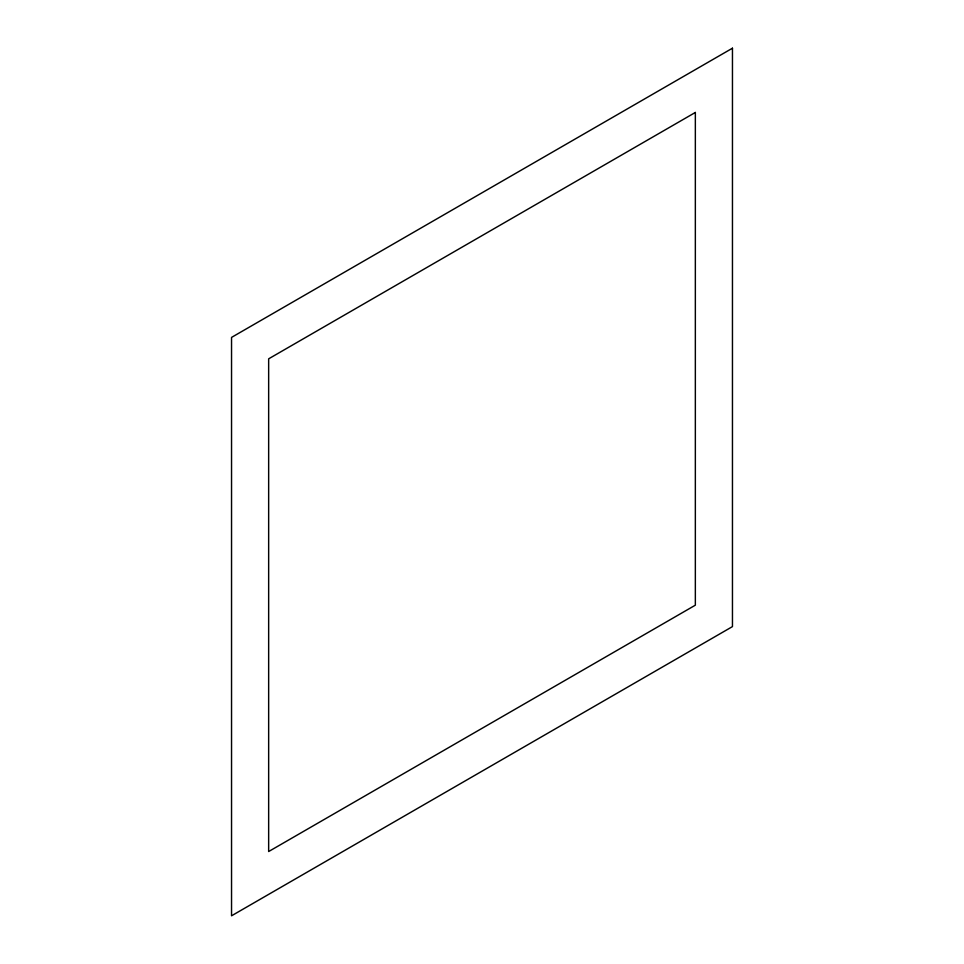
<?xml version="1.0" encoding="UTF-8"?>
<svg xmlns="http://www.w3.org/2000/svg" width="964" height="964" viewBox="0 0 964 964"><rect width="100%" height="100%" fill="white"/><g stroke="black" fill="none" stroke-linecap="round" stroke-linejoin="round"><path stroke-width="1.45" d="M732.459 48.2L231.541 337.4L231.541 915.8L732.459 626.6L732.459 48.2M695.345 112.463L268.655 358.825L268.655 851.537L695.345 605.175L695.345 112.463"/></g></svg>
